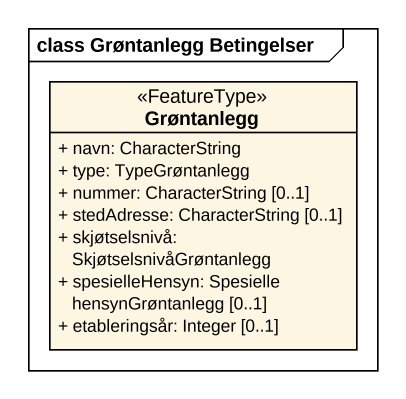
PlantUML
@startuml
mainframe class Grøntanlegg Betingelser
hide circle
hide empty members
skinparam classAttributeIconSize 0
class Grøntanlegg <<FeatureType>> {
  + navn: CharacterString
  + type: TypeGrøntanlegg
  + nummer: CharacterString [0..1]
  + stedAdresse: CharacterString [0..1]
  + skjøtselsnivå: SkjøtselsnivåGrøntanlegg
  + spesielleHensyn: Spesielle hensynGrøntanlegg [0..1]
  + etableringsår: Integer [0..1]
}
@enduml
